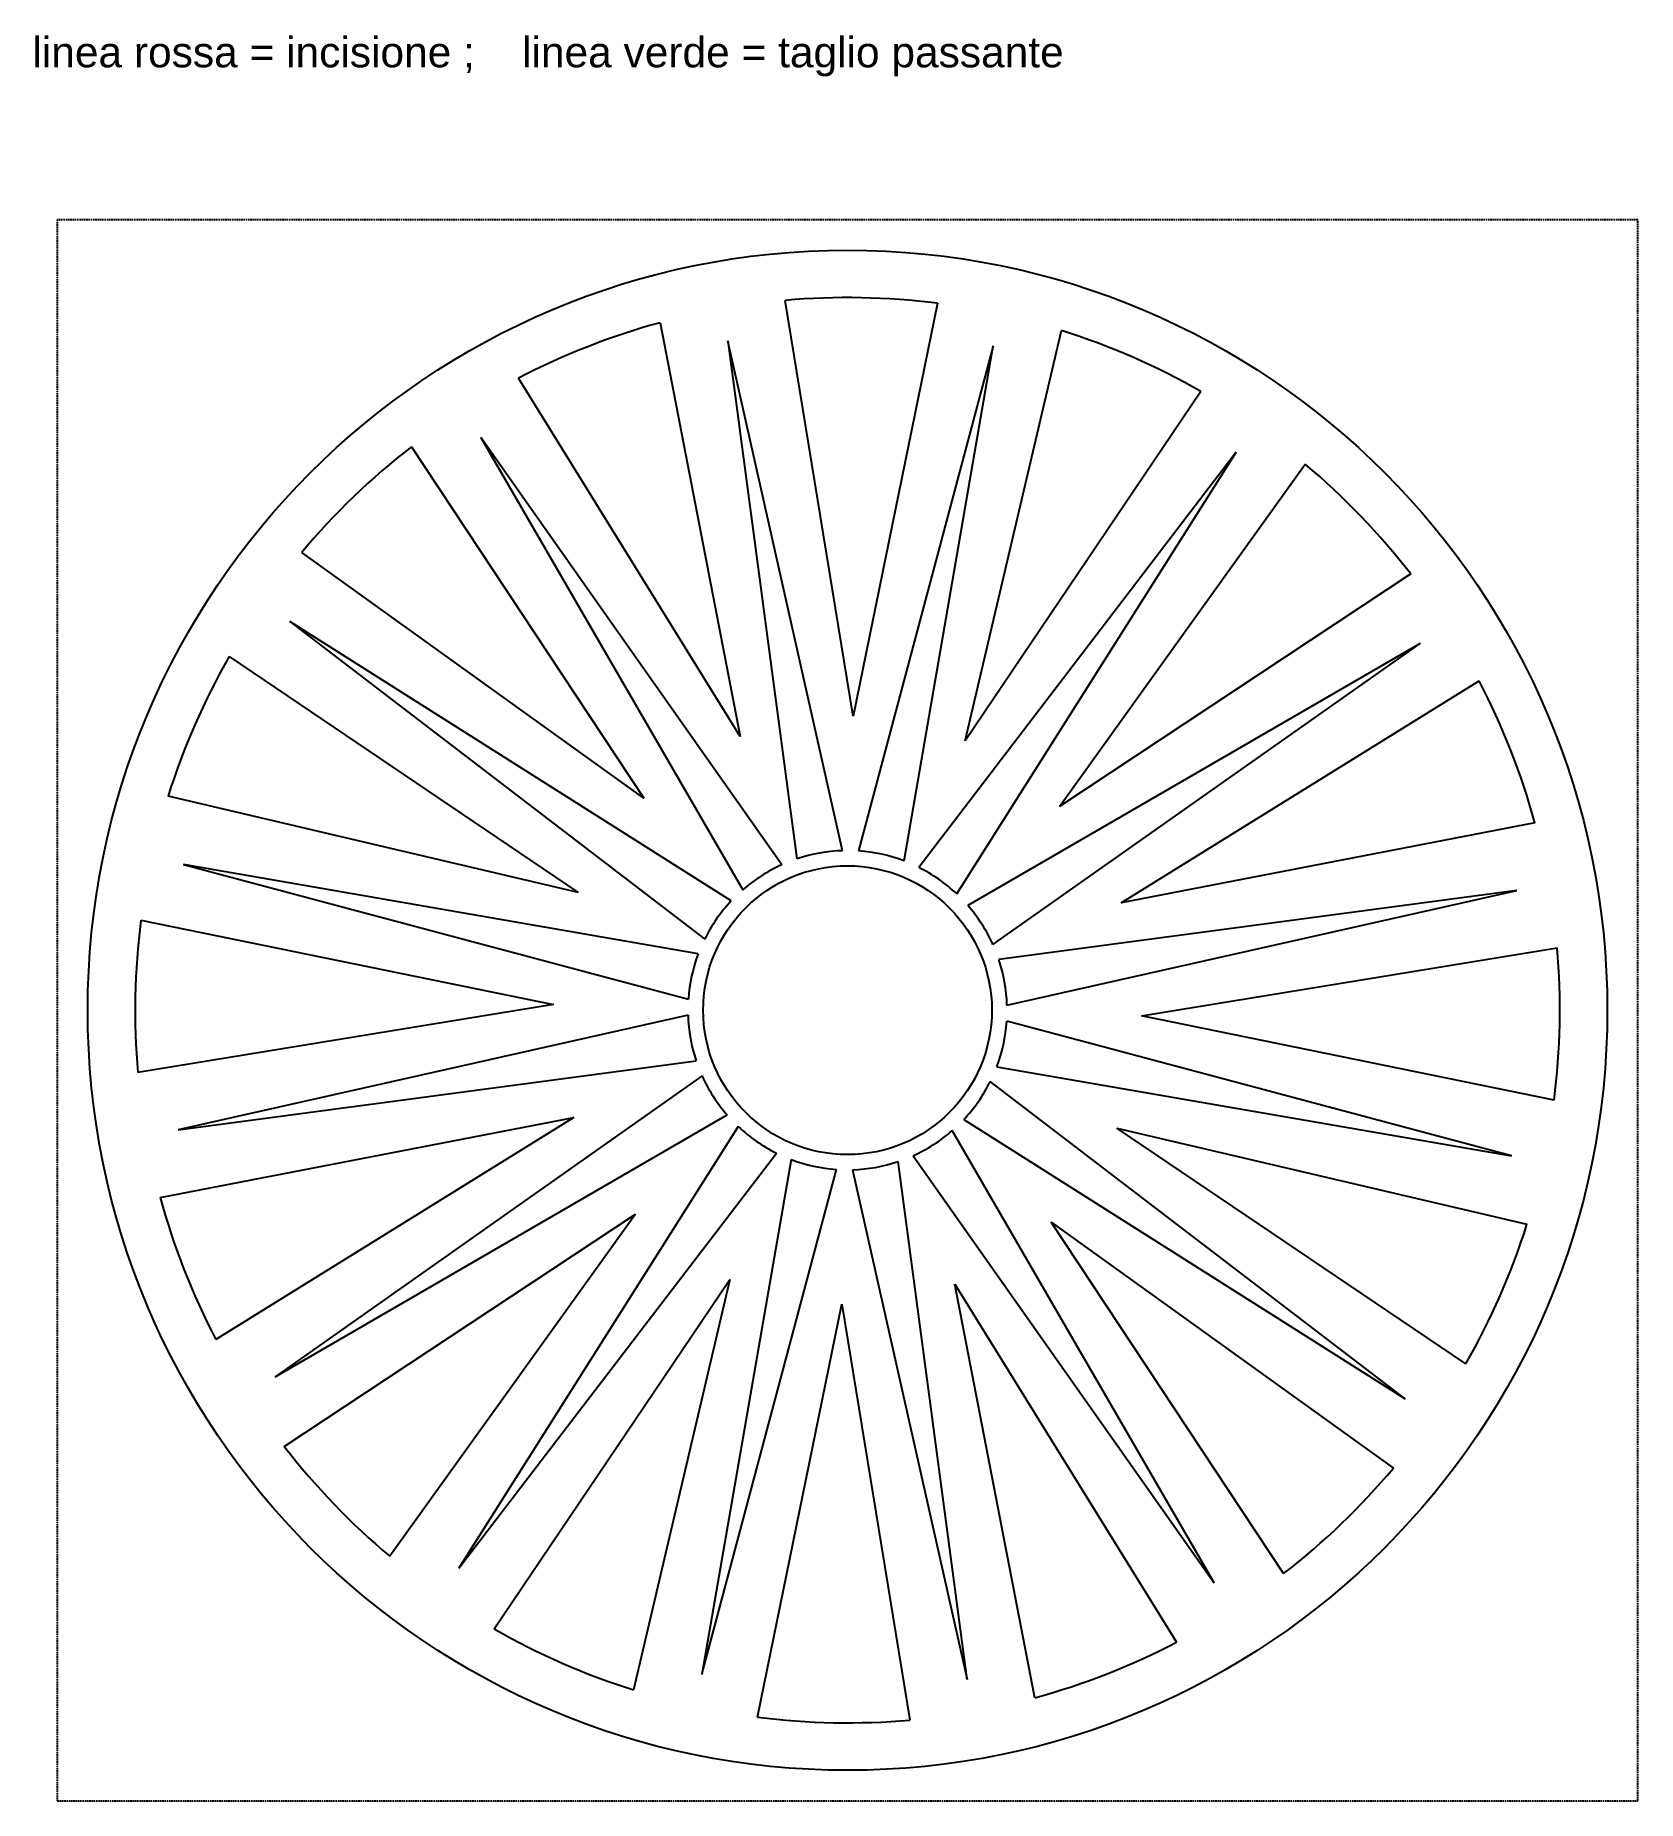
# Model space of a CAD drawing. Extents: x 109 to 636, y 63 to 644.
import ezdxf

# ---------------------------------------------------------------- set-up
doc = ezdxf.new("R2010")
doc.units = 0
doc.header["$MEASUREMENT"] = 0
doc.linetypes.add('DASHED', pattern=[0.75, 0.5, -0.25])
doc.layers.get('DEFPOINTS').update_dxf_attribs({"color": 82})
doc.layers.add('INCISIONE', color=1, linetype='Continuous')
doc.layers.add('WORK_VOLUME', color=7, linetype='Continuous')

# ---------------------------------------------------------------- blocks, each defined once
blk = doc.blocks.new('APS_WVOL')
at = {"layer": 'WORK_VOLUME', "linetype": 'DASHED'}
for p, q in [((636.099062, 583.246782), (116.099062, 583.246782)), ((116.099062, 583.246782), (116.099062, 63.246782)), ((116.099062, 583.246782), (116.099062, 583.246782, 5)), ((636.099062, 583.246782, 5), (116.099062, 583.246782, 5)), ((116.099062, 583.246782, 5), (116.099062, 63.246782, 5)), ((636.099062, 63.246782), (636.099062, 583.246782)), ((636.099062, 583.246782), (636.099062, 583.246782, 5)), ((636.099062, 63.246782, 5), (636.099062, 583.246782, 5)), ((116.099062, 63.246782), (636.099062, 63.246782)), ((116.099062, 63.246782), (116.099062, 63.246782, 5)), ((116.099062, 63.246782, 5), (636.099062, 63.246782, 5)), ((636.099062, 63.246782), (636.099062, 63.246782, 5))]:
    blk.add_line(p, q, dxfattribs=at)

msp = doc.modelspace()

# ---------------------------------------------------------------- linework, layer by layer
at = {"layer": 'DEFPOINTS'}
for radius in [250, 47.5]:
    msp.add_circle((376.099062, 323.246782, 5), radius, dxfattribs=at)
at = {"layer": 'INCISIONE'}
for p, q in [((377.981973, 419.94723, 5), (355.596971, 556.731905, 5)), ((405.674816, 555.75681, 5), (377.981973, 419.94723, 5)), ((314.44576, 549.376189, 5), (340.832986, 413.306906, 5)), ((414.844304, 411.865788, 5), (446.508488, 546.804719, 5)), ((374.487456, 375.722041, 5), (336.740195, 543.438136, 5)), ((336.740195, 543.438136, 5), (359.431963, 373.030894, 5)), ((423.999794, 541.739054, 5), (379.752225, 375.619527, 5)), ((394.691544, 372.344334, 5), (423.999794, 541.739054, 5)), ((340.832986, 413.306906, 5), (267.806712, 531.113097, 5)), ((492.401231, 526.739887, 5), (414.844304, 411.865788, 5)), ((354.52872, 371.110864, 5), (255.472627, 511.615081, 5)), ((255.472627, 511.615081, 5), (341.649115, 362.863081, 5)), ((232.602861, 508.569416, 5), (309.052939, 392.955744, 5)), ((503.96694, 506.776504, 5), (399.516326, 370.234885, 5)), ((412.065096, 361.491971, 5), (503.96694, 506.776504, 5)), ((445.808024, 390.292906, 5), (526.700808, 502.842863, 5)), ((309.052939, 392.955744, 5), (196.502981, 473.848528, 5)), ((561.421695, 466.742984, 5), (445.808024, 390.292906, 5)), ((337.853874, 359.212816, 5), (192.569341, 451.11466, 5)), ((192.569341, 451.11466, 5), (329.11096, 346.664046, 5)), ((564.467361, 443.873217, 5), (415.715361, 357.696729, 5)), ((423.963144, 344.817124, 5), (564.467361, 443.873217, 5)), ((172.605958, 439.548951, 5), (287.480056, 361.992024, 5)), ((466.159186, 358.512859, 5), (583.965377, 431.539133, 5)), ((287.480056, 361.992024, 5), (152.541126, 393.656208, 5)), ((602.228469, 384.900084, 5), (466.159186, 358.512859, 5)), ((327.00151, 341.839264, 5), (157.606791, 371.147514, 5)), ((157.606791, 371.147514, 5), (323.726317, 326.899945, 5)), ((596.290416, 362.60565, 5), (425.883174, 339.913882, 5)), ((428.57432, 324.858389, 5), (596.290416, 362.60565, 5)), ((143.589035, 352.822536, 5), (279.398614, 325.129693, 5)), ((472.79951, 321.363872, 5), (609.584185, 343.748873, 5)), ((279.398614, 325.129693, 5), (142.61394, 302.744691, 5)), ((323.623804, 321.635176, 5), (155.907708, 283.887915, 5)), ((594.591334, 275.346051, 5), (428.471807, 319.59362, 5)), ((608.60909, 293.671029, 5), (472.79951, 321.363872, 5)), ((155.907708, 283.887915, 5), (326.31495, 306.579683, 5)), ((425.196614, 304.6543, 5), (594.591334, 275.346051, 5)), ((328.23498, 301.67644, 5), (187.730763, 202.620347, 5)), ((559.628784, 195.378905, 5), (423.087164, 299.829518, 5)), ((149.969656, 261.59348, 5), (286.038939, 287.980706, 5)), ((286.038939, 287.980706, 5), (168.232747, 214.954432, 5)), ((187.730763, 202.620347, 5), (336.482763, 288.796835, 5)), ((340.133029, 285.001594, 5), (248.231185, 139.717061, 5)), ((414.344251, 287.280749, 5), (559.628784, 195.378905, 5)), ((496.725497, 134.878483, 5), (410.549009, 283.630483, 5)), ((579.592167, 206.944613, 5), (464.718068, 284.50154, 5)), ((464.718068, 284.50154, 5), (599.656999, 252.837357, 5)), ((248.231185, 139.717061, 5), (352.681798, 276.25868, 5)), ((357.50658, 274.14923, 5), (328.198331, 104.754511, 5)), ((415.45793, 103.055428, 5), (392.766162, 273.462671, 5)), ((397.669404, 275.3827, 5), (496.725497, 134.878483, 5)), ((328.198331, 104.754511, 5), (372.4459, 270.874038, 5)), ((377.710668, 270.771524, 5), (415.45793, 103.055428, 5)), ((190.776429, 179.750581, 5), (306.390101, 256.200659, 5)), ((306.390101, 256.200659, 5), (225.497317, 143.650701, 5)), ((519.595263, 137.924149, 5), (443.145186, 253.537821, 5)), ((443.145186, 253.537821, 5), (555.695143, 172.645037, 5)), ((259.796893, 119.753678, 5), (337.35382, 234.627777, 5)), ((337.35382, 234.627777, 5), (305.689637, 99.688846, 5)), ((437.752364, 97.117376, 5), (411.365139, 233.186659, 5)), ((411.365139, 233.186659, 5), (484.391413, 115.380467, 5)), ((346.523309, 90.736755, 5), (374.216152, 226.546334, 5)), ((374.216152, 226.546334, 5), (396.601153, 89.76166, 5))]:
    msp.add_line(p, q, dxfattribs=at)
for radius, start, end in [(234.383528, 82.75079, 95.018213), (234.383528, 105.25079, 117.518213), (234.383528, 60.25079, 72.518213), (234.383528, 127.75079, 140.018213), (234.383528, 37.75079, 50.018213), (234.383528, 150.25079, 162.518213), (234.383528, 15.25079, 27.518213), (52.5, 91.7591, 108.509903), (52.5, 69.2591, 86.009903), (52.5, 114.2591, 131.009903), (52.5, 46.7591, 63.509903), (52.5, 136.7591, 153.509903), (52.5, 24.2591, 41.009903), (234.383528, 172.75079, 185.018213), (234.383528, 352.75079, 5.018213), (52.5, 159.2591, 176.009903), (52.5, 1.7591, 18.509903), (52.5, 181.7591, 198.509903), (52.5, 339.2591, 356.009903), (52.5, 204.2591, 221.009903), (52.5, 316.7591, 333.509903), (52.5, 226.7591, 243.509903), (52.5, 294.2591, 311.009903), (52.5, 249.2591, 266.009903), (52.5, 271.7591, 288.509903), (234.383528, 195.25079, 207.518213), (234.383528, 330.25079, 342.518213), (234.383528, 217.75079, 230.018213), (234.383528, 307.75079, 320.018213), (234.383528, 240.25079, 252.518213), (234.383528, 285.25079, 297.518213), (234.383528, 262.75079, 275.018213)]:
    msp.add_arc((376.099062, 323.246782, 5), radius, start, end, dxfattribs=at)

# ---------------------------------------------------------------- block references
at = {"layer": 'WORK_VOLUME', "linetype": 'DASHED'}
msp.add_blockref('APS_WVOL', (0, 0), dxfattribs=at)

# ---------------------------------------------------------------- texts
at = {"insert": (107.912329, 643.375149), "char_height": 10, "attachment_point": 1}
msp.add_mtext_dynamic_manual_height_columns('{\\fArial|b0|i0|c0|p34;linea rossa = incisione ;    linea verde = taglio passante}', width=526.54869363, gutter_width=1, heights=[0], dxfattribs=at)

doc.saveas('drawing.dxf')
